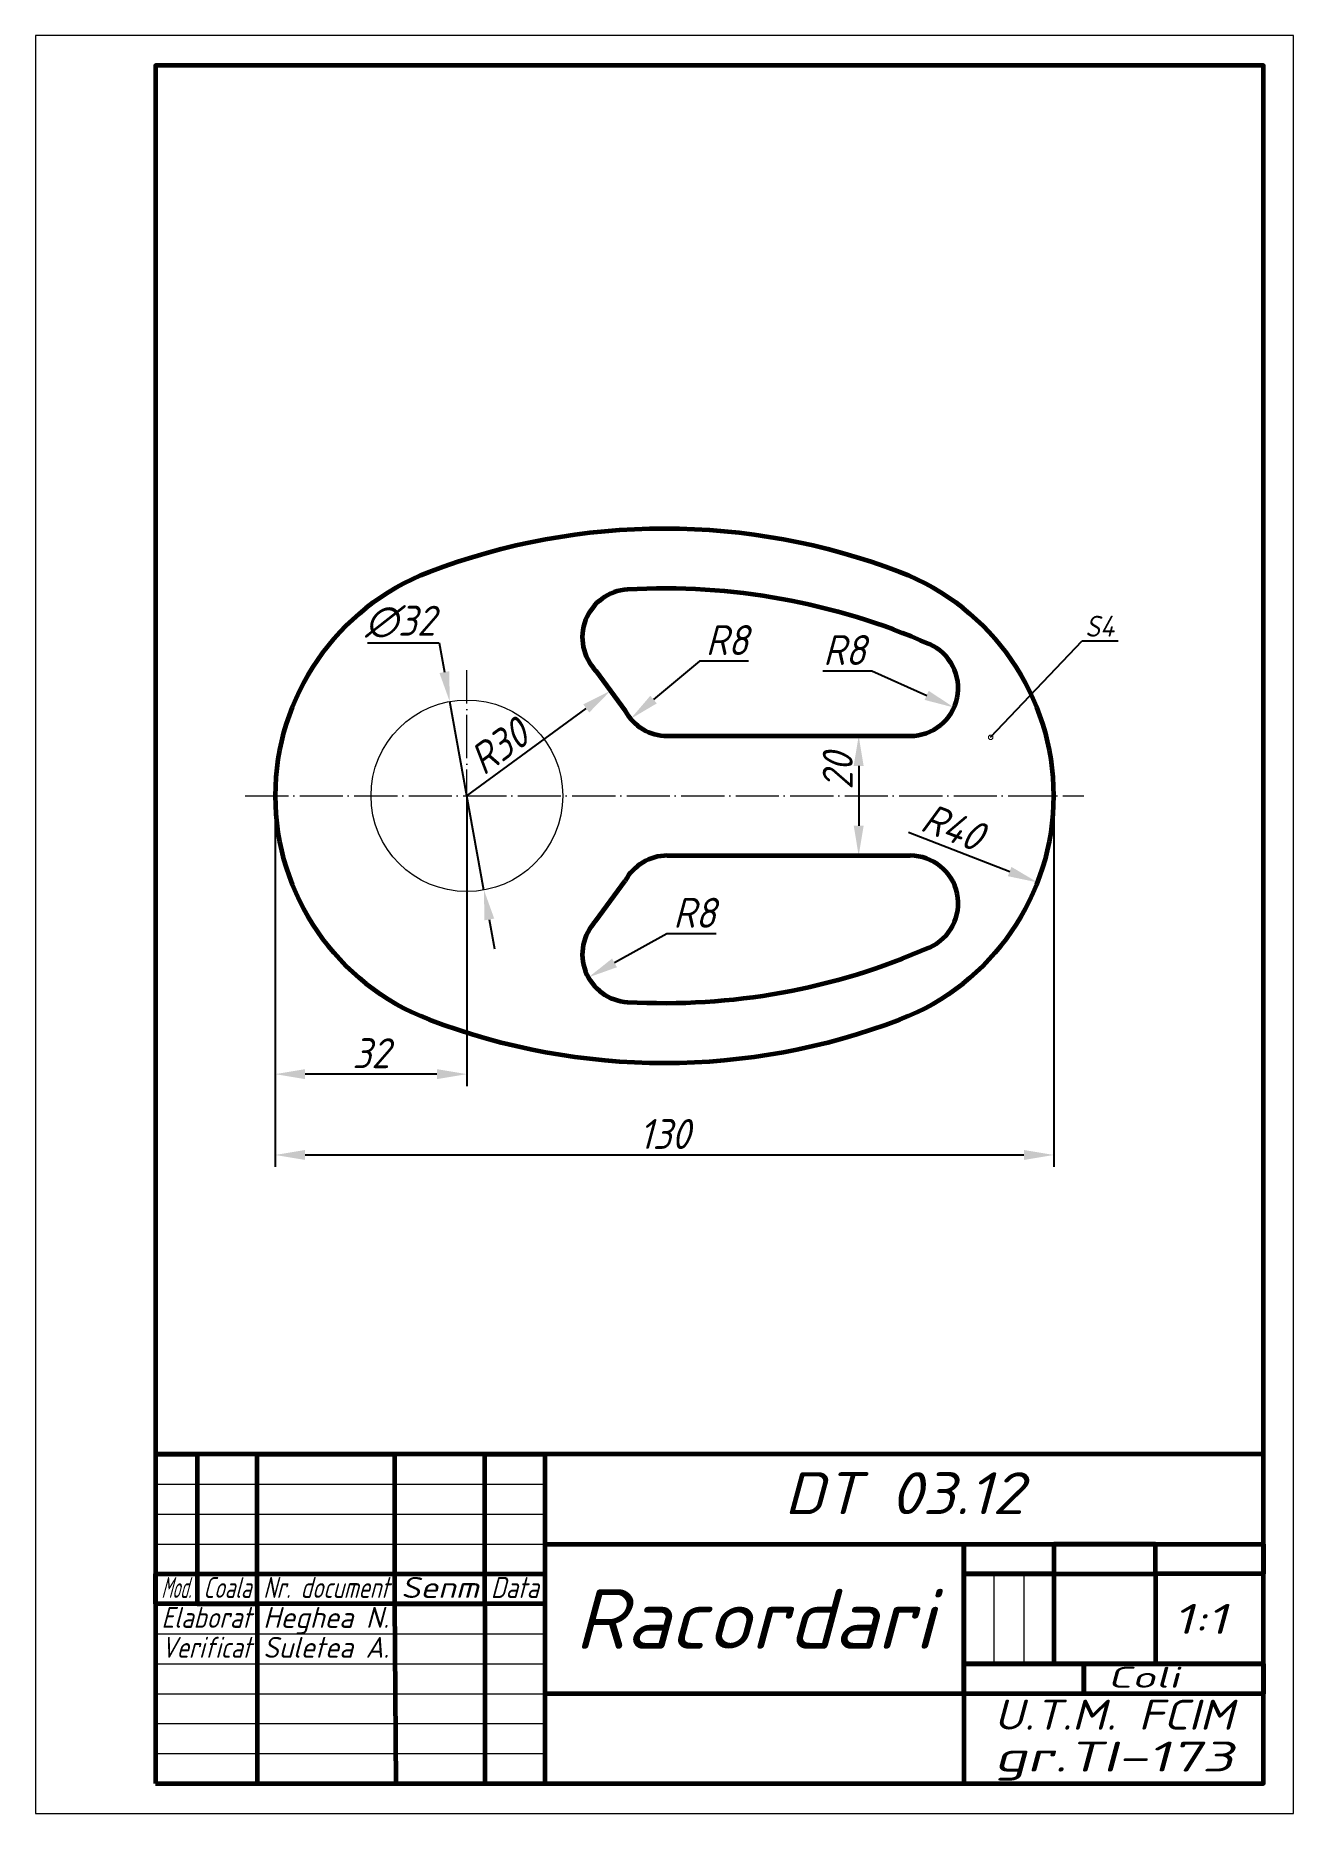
# Model space of a CAD drawing. Header units: millimetres. Extents: x 0 to 210, y 0 to 297.
import ezdxf
from ezdxf import colors
from ezdxf.entities.mleader import LeaderData, LeaderLine
from ezdxf.enums import TextEntityAlignment as Align
from ezdxf.math import Vec2, Vec3

# ---------------------------------------------------------------- set-up
doc = ezdxf.new("R2010")
doc.units = ezdxf.units.MM
doc.header["$LTSCALE"] = 0.3
doc.linetypes.add('ACAD_ISO04W100', pattern=[30, 24, -3, 0, -3])
for name, color, linetype, lineweight in [('Axe', 151, 'ACAD_ISO04W100', 20), ('Contur', 20, 'Continuous', 60), ('Cote', 92, 'Continuous', 20), ('Subțire', 51, 'Continuous', 20), ('Text10', 7, 'Continuous', 100), ('Text3.5', 7, 'Continuous', 35), ('Text5', 7, 'Continuous', 50), ('text7', 7, 'Continuous', 70)]:
    doc.layers.add(name, color=color, linetype=linetype, lineweight=lineweight)
doc.styles.get("Standard").update_dxf_attribs({"font": 'isocp.shx', "oblique": 15})
doc.dimstyles.new('Hejea-NORMA-2017', dxfattribs={"dimtxt": 5, "dimasz": 5, "dimexe": 2, "dimexo": 0, "dimgap": 1, "dimtad": 1, "dimtoh": 1, "dimdec": 0, "dimtxsty": 'Standard', "dimcen": 2.5, "dimadec": 0, "dimazin": 0, "dimtp": 0.05, "dimtm": 0.05, "dimtfac": 1, "dimtdec": 0, "dimtmove": 0, "dimatfit": 3, "dimldrblk": 'DOTSMALL', "dimfxl": 1, "dimlwd": 25, "dimlwe": 25, "dimarcsym": 0})

# ---------------------------------------------------------------- blocks, each defined once
blk = doc.blocks.new('*D25')
at = {"layer": 'Cote', "color": 0, "lineweight": 25, "transparency": 16777216}
for p, q in [((40, 170), (40, 108)), ((170, 170), (170, 108)), ((45, 110), (165, 110))]:
    blk.add_line(p, q, dxfattribs=at)
at = {"layer": 'Cote', "color": 0, "transparency": 16777216}
for points in [[(45, 110.83), (45, 109.17), (40, 110)], [(165, 110.83), (165, 109.17), (170, 110)]]:
    blk.add_solid(points, dxfattribs=at)
at = {"layer": 'Defpoints', "color": 0, "transparency": 16777216}
for p in [(40, 170), (170, 170), (170, 110)]:
    blk.add_point(p, dxfattribs=at)
at = {"layer": 'Cote', "color": 0, "transparency": 16777216, "insert": (105, 113.5), "char_height": 5, "attachment_point": 5}
blk.add_mtext('130', dxfattribs=at)
blk = doc.blocks.new('_DotSmall')
at = {"color": 0, "linetype": 'ByBlock', "const_width": 0.5}
blk.add_lwpolyline([(-0.0625, 0, 1), (0.0625, 0, 1)], format="xyb", close=True, dxfattribs=at)
blk = doc.blocks.new('*D28')
at = {"layer": 'Cote', "color": 0, "lineweight": 25, "transparency": 16777216}
for p, q in [((55.39, 195.58), (67.36, 195.58)), ((67.36, 195.58), (68.25, 190.66)), ((74.86, 154.26), (69.14, 185.74)), ((75.75, 149.34), (76.64, 144.42))]:
    blk.add_line(p, q, dxfattribs=at)
at = {"layer": 'Cote', "color": 0, "transparency": 16777216}
for points in [[(69.07, 190.81), (67.43, 190.51), (69.14, 185.74)], [(76.57, 149.49), (74.93, 149.19), (74.86, 154.26)]]:
    blk.add_solid(points, dxfattribs=at)
at = {"layer": 'Defpoints', "color": 0, "transparency": 16777216}
for p in [(69.14, 185.74), (74.86, 154.26)]:
    blk.add_point(p, dxfattribs=at)
at = {"layer": 'Cote', "color": 0, "transparency": 16777216, "insert": (60.88, 199.08), "char_height": 5, "attachment_point": 5}
blk.add_mtext('∅32', dxfattribs=at)
blk = doc.blocks.new('*D30')
at = {"layer": 'Cote', "color": 0, "lineweight": 25, "transparency": 16777216}
for p, q in [((105.4, 146.95), (96.66, 142.09)), ((113.6, 146.95), (105.4, 146.95))]:
    blk.add_line(p, q, dxfattribs=at)
at = {"layer": 'Cote', "color": 0, "transparency": 16777216}
blk.add_solid([(96.25, 142.81), (97.06, 141.36), (92.29, 139.66)], dxfattribs=at)
at = {"layer": 'Defpoints', "color": 0, "transparency": 16777216}
for p in [(99.28, 143.54), (92.29, 139.66)]:
    blk.add_point(p, dxfattribs=at)
at = {"layer": 'Cote', "color": 0, "transparency": 16777216, "insert": (110, 150.45), "char_height": 5, "attachment_point": 5}
blk.add_mtext('R8', dxfattribs=at)
blk = doc.blocks.new('*D31')
at = {"layer": 'Cote', "color": 0, "lineweight": 25, "transparency": 16777216}
for p, q in [((137.53, 180), (135.42, 180)), ((137.42, 175), (137.42, 165)), ((137.53, 160), (135.42, 160))]:
    blk.add_line(p, q, dxfattribs=at)
at = {"layer": 'Cote', "color": 0, "transparency": 16777216}
for points in [[(136.59, 175), (138.25, 175), (137.42, 180)], [(136.59, 165), (138.25, 165), (137.42, 160)]]:
    blk.add_solid(points, dxfattribs=at)
at = {"layer": 'Defpoints', "color": 0, "transparency": 16777216}
for p in [(137.53, 180), (137.42, 160), (137.53, 160)]:
    blk.add_point(p, dxfattribs=at)
at = {"layer": 'Cote', "color": 0, "transparency": 16777216, "insert": (133.92, 174.1), "char_height": 5, "attachment_point": 5, "rotation": 90}
blk.add_mtext('20', dxfattribs=at)
blk = doc.blocks.new('*D32')
at = {"layer": 'Cote', "color": 0, "lineweight": 25, "transparency": 16777216}
for p, q in [((131.43, 190.85), (139.64, 190.85)), ((139.64, 190.85), (148.77, 186.78))]:
    blk.add_line(p, q, dxfattribs=at)
at = {"layer": 'Cote', "color": 0, "transparency": 16777216}
blk.add_solid([(149.11, 187.54), (148.43, 186.02), (153.34, 184.74)], dxfattribs=at)
at = {"layer": 'Defpoints', "color": 0, "transparency": 16777216}
for p in [(146.03, 188), (153.34, 184.74)]:
    blk.add_point(p, dxfattribs=at)
at = {"layer": 'Cote', "color": 0, "transparency": 16777216, "insert": (135.04, 194.35), "char_height": 5, "attachment_point": 5}
blk.add_mtext('R8', dxfattribs=at)
blk = doc.blocks.new('*D33')
at = {"layer": 'Cote', "color": 0, "lineweight": 25, "transparency": 16777216}
for p, q in [((110.82, 192.51), (103.17, 186.07)), ((119.03, 192.51), (110.82, 192.51))]:
    blk.add_line(p, q, dxfattribs=at)
at = {"layer": 'Cote', "color": 0, "transparency": 16777216}
blk.add_solid([(102.63, 186.71), (103.71, 185.43), (99.34, 182.85)], dxfattribs=at)
at = {"layer": 'Defpoints', "color": 0, "transparency": 16777216}
for p in [(105.47, 188), (99.34, 182.85)]:
    blk.add_point(p, dxfattribs=at)
at = {"layer": 'Cote', "color": 0, "transparency": 16777216, "insert": (115.43, 196.01), "char_height": 5, "attachment_point": 5}
blk.add_mtext('R8', dxfattribs=at)
blk = doc.blocks.new('*D34')
at = {"layer": 'Cote', "color": 0, "lineweight": 25, "transparency": 16777216}
for p, q in [((40, 170), (40, 121.5)), ((72, 170), (72, 121.5)), ((67, 123.5), (45, 123.5))]:
    blk.add_line(p, q, dxfattribs=at)
at = {"layer": 'Cote', "color": 0, "transparency": 16777216}
for points in [[(45, 124.34), (45, 122.67), (40, 123.5)], [(67, 124.34), (67, 122.67), (72, 123.5)]]:
    blk.add_solid(points, dxfattribs=at)
at = {"layer": 'Defpoints', "color": 0, "transparency": 16777216}
for p in [(40, 170), (72, 170), (40, 123.5)]:
    blk.add_point(p, dxfattribs=at)
at = {"layer": 'Cote', "color": 0, "transparency": 16777216, "insert": (56, 127), "char_height": 5, "attachment_point": 5}
blk.add_mtext('32', dxfattribs=at)
blk = doc.blocks.new('*D35')
at = {"layer": 'Cote', "color": 0, "lineweight": 25, "transparency": 16777216}
for p, q in [((95.98, 187.55), (94.8, 189.16)), ((72, 170), (91.94, 184.6))]:
    blk.add_line(p, q, dxfattribs=at)
at = {"layer": 'Cote', "color": 0, "transparency": 16777216}
blk.add_solid([(91.45, 185.27), (92.44, 183.92), (95.98, 187.55)], dxfattribs=at)
at = {"layer": 'Defpoints', "color": 0, "transparency": 16777216}
for p in [(95.98, 187.55), (95.98, 187.55), (72, 170)]:
    blk.add_point(p, dxfattribs=at)
at = {"layer": 'Cote', "color": 0, "transparency": 16777216, "insert": (77.33, 178.23), "char_height": 5, "attachment_point": 5, "rotation": 36.1986}
blk.add_mtext('R30', dxfattribs=at)
blk = doc.blocks.new('_None')
blk = doc.blocks.new('*D38')
at = {"layer": 'Cote', "color": 0, "lineweight": 25, "transparency": 16777216}
blk.add_line((145.72, 163.9), (162.63, 157.34), dxfattribs=at)
at = {"layer": 'Cote', "color": 0, "transparency": 16777216}
blk.add_solid([(162.93, 158.12), (162.33, 156.57), (167.29, 155.53)], dxfattribs=at)
at = {"layer": 'Defpoints', "color": 0, "transparency": 16777216}
for p in [(130, 170), (167.29, 155.53)]:
    blk.add_point(p, dxfattribs=at)
at = {"layer": 'Cote', "color": 0, "transparency": 16777216, "insert": (153.11, 164.79), "char_height": 5, "attachment_point": 5, "rotation": 338.7981}
blk.add_mtext('R40', dxfattribs=at)

msp = doc.modelspace()

# ---------------------------------------------------------------- linework, layer by layer
at = {"layer": 'Axe'}
for p, q in [((72, 149), (72, 191)), ((35, 170), (175, 170))]:
    msp.add_line(p, q, dxfattribs=at)
at = {"layer": 'Contur'}
for p, q in [((93.54, 190.89), (98.42, 184.21)), ((105.47, 180), (146.03, 180)), ((105.47, 160), (146.03, 160)), ((93.54, 149.11), (98.42, 155.79)), ((20, 60), (27, 60)), ((27, 60), (27, 35)), ((37, 35), (37, 60)), ((37, 60), (60, 60)), ((60, 35), (60, 60)), ((75, 35), (75, 60)), ((75, 60), (85, 60)), ((85, 60), (85, 40)), ((20, 53), (20, 28)), ((85, 45), (205, 45)), ((155, 40), (155, 45)), ((155, 45), (155, 40)), ((187, 45), (170, 45)), ((170, 45), (170, 40)), ((187, 40), (187, 45)), ((205, 45), (205, 40)), ((20, 35), (20, 40)), ((20, 40), (85, 40)), ((85, 40), (85, 35)), ((170, 40), (155, 40)), ((155, 40), (187, 40)), ((155, 25), (155, 40)), ((155, 40), (155, 25)), ((170, 40), (170, 25)), ((205, 40), (187, 40)), ((187, 40), (187, 25)), ((27, 35), (20, 35)), ((85, 35), (27, 35)), ((27, 35), (37, 35)), ((37, 35), (37, 5)), ((60, 35), (75, 35)), ((60.21, 5), (60, 35)), ((60, 35), (75, 35)), ((75, 35), (75, 5)), ((85, 35), (85, 5)), ((187, 25), (155, 25)), ((155, 25), (205, 25)), ((155, 20), (155, 25)), ((155, 25), (155, 20)), ((170, 25), (205, 25)), ((205, 25), (171, 25)), ((175, 20), (175, 25)), ((175, 25), (175, 20)), ((205, 25), (205, 20)), ((155, 20), (85, 20)), ((175, 20), (155, 20)), ((155.01, 5), (155.01, 20)), ((205, 20), (175, 20)), ((37, 5), (60.21, 5)), ((75, 5), (155.01, 5))]:
    msp.add_line(p, q, dxfattribs=at)
for points in [[(20, 5), (205, 5), (205, 292), (20, 292)], [(20, 5), (205, 5), (205, 60), (20, 60)]]:
    msp.add_lwpolyline(points, close=True, dxfattribs=at)
for centre, radius, start, end in [((105, 104.62), 110, 69.0752, 110.9248), ((80, 170), 40, 110.9248, 249.0752), ((130, 170), 40, 290.9248, 69.0752), ((99.28, 196.46), 8, 93.2159, 224.1235), ((105, 94.62), 110, 66.2803, 93.2159), ((146.03, 188), 8, 270, 66.2803), ((105.47, 188), 8, 208.2737, 270), ((105.47, 152), 8, 90, 151.7263), ((146.03, 152), 8, 293.7197, 90), ((99.28, 143.54), 8, 135.8765, 266.7841), ((105, 245.38), 110, 266.7841, 293.7197), ((105, 235.38), 110, 249.0752, 290.9248)]:
    msp.add_arc(centre, radius, start, end, dxfattribs=at)
at = {"layer": 'Subțire'}
for p, q in [((20, 55), (85, 55)), ((20, 50), (85, 50)), ((20, 45), (85, 45)), ((160, 40), (160, 25)), ((165, 40), (165, 25)), ((20, 30), (85, 30)), ((20, 25), (85, 25)), ((20, 20), (85, 20)), ((20, 15), (85, 15)), ((20, 10), (85, 10))]:
    msp.add_line(p, q, dxfattribs=at)
msp.add_lwpolyline([(0, 0), (210, 0), (210, 297), (0, 297)], close=True, dxfattribs=at)
msp.add_circle((72, 170), 16, dxfattribs=at)

# ---------------------------------------------------------------- texts
at = {"layer": 'Text10', "oblique": 15, "width": 1.081081}
msp.add_text('Racordari', height=10, dxfattribs=at).set_placement((90, 27.5), (150, 27.5), align=Align.FIT)
at = {"layer": 'Text3.5', "oblique": 15}
for s, width, p, p2 in [('Mod.', 0.58309, (21, 36), (26, 36)), ('Coala', 0.740614, (28, 36), (36, 36)), ('Nr. document', 0.794702, (38, 36), (59, 36)), ('Senm', 1.243799, (61, 36), (74, 36)), ('Data', 0.850896, (76, 36), (84, 36)), ('Elaborat', 0.865801, (21, 31), (36, 31)), ('Heghea N.', 1.061947, (38, 31), (59, 31)), ('Verificat', 0.832178, (21, 26), (36, 26)), ('Suletea A.', 0.991736, (38, 26), (59, 26)), ('Coli', 1.758242, (179, 21), (191, 21))]:
    msp.add_text(s, height=3.5, dxfattribs=dict(at, width=width)).set_placement(p, p2, align=Align.FIT)
at = {"layer": 'Text5', "oblique": 15}
for s, width, p, p2 in [('1:1', 1.565217, (190, 30), (199, 30)), ('U.T.M. FCIM', 1.28, (160, 14), (200, 14)), ('gr.TI-173', 1.541004, (160, 7), (200, 7))]:
    msp.add_text(s, height=5, dxfattribs=dict(at, width=width)).set_placement(p, p2, align=Align.FIT)
at = {"layer": 'text7', "oblique": 15, "width": 1.187987}
msp.add_text('DT 03.12', height=7, dxfattribs=at).set_placement((125, 50), (165, 50), align=Align.FIT)

# ---------------------------------------------------------------- dimensions: what is measured, and where the dimension line sits
at = {"layer": 'Cote'}
dim = msp.add_diameter_dim_2p(p1=(74.86, 154.26), p2=(69.14, 185.74), dimstyle='Hejea-NORMA-2017', override={"dimexe": 2, "dimzin": 8, "dimcen": 2.5}, dxfattribs=at)
dim.commit()
dim.dimension.update_dxf_attribs({"geometry": '*D28', "text_midpoint": (60.88, 195.58), "dimtype": 163})
for center, mpoint, picture, middle in [((105.47, 188), (99.34, 182.85), '*D33', (115.43, 192.51)), ((146.03, 188), (153.34, 184.74), '*D32', (135.04, 190.85)), ((130, 170), (167.29, 155.53), '*D38', (151.84, 161.53)), ((99.28, 143.54), (92.29, 139.66), '*D30', (110, 146.95))]:
    dim = msp.add_radius_dim(center=center, mpoint=mpoint, dimstyle='Hejea-NORMA-2017', dxfattribs=at)
    dim.commit()
    dim.dimension.update_dxf_attribs({"geometry": picture, "text_midpoint": middle, "dimtype": 164})
dim = msp.add_linear_dim(base=(95.98, 187.55), p1=(72, 170), p2=(95.98, 187.55), angle=36.1986, text='R<>', dimstyle='Hejea-NORMA-2017', override={"dimblk1": 'None', "dimsah": 1, "dimse1": 1, "dimse2": 0}, dxfattribs=at)
dim.commit()
dim.dimension.update_dxf_attribs({"geometry": '*D35', "text_midpoint": (79.39, 175.41), "dimtype": 161})
dim = msp.add_linear_dim(base=(137.42, 160), p1=(137.53, 180), p2=(137.53, 160), angle=90, dimstyle='Hejea-NORMA-2017', dxfattribs=at)
dim.commit()
dim.dimension.update_dxf_attribs({"geometry": '*D31', "text_midpoint": (137.42, 174.1), "dimtype": 160})
for base, p1, p2, picture, middle in [((170, 110), (40, 170), (170, 170), '*D25', (105, 113.5)), ((40, 123.5), (72, 170), (40, 170), '*D34', (56, 127))]:
    dim = msp.add_linear_dim(base=base, p1=p1, p2=p2, dimstyle='Hejea-NORMA-2017', dxfattribs=at)
    dim.commit()
    dim.dimension.update_dxf_attribs({"geometry": picture, "text_midpoint": middle})

# ---------------------------------------------------------------- leaders
ml = msp.add_multileader_mtext('Standard', dxfattribs=at)
ml.set_content('S4', color=256)
ml.set_leader_properties()
ml.set_arrow_properties(name='DOTSMALL')
ml.build(insert=Vec2(0, 0))
ml.multileader.update_dxf_attribs({"text_left_attachment_type": 6, "text_right_attachment_type": 6, "dogleg_length": 0.36, "arrow_head_size": 1.5})
ctx = ml.context
ctx.base_point, ctx.char_height, ctx.arrow_head_size, ctx.landing_gap_size, ctx.plane_origin = Vec3(175.11, 195.88), 3.5, 1.5, 0.09, Vec3(159.45, 179.77)
ctx.left_attachment, ctx.right_attachment = 6, 6
notes = []
notes.append((ctx, [(0, (1, 1, 0), (174.75, 195.88), (1, 0), 0.36, [(0, [(159.45, 179.77)], 0, [])])]))
ctx.mtext.insert, ctx.mtext.flow_direction = Vec3(175.2, 200.08), 5
for ctx, leaders in notes:
    for number, flags, end, landing, length, lines in leaders:
        leader = LeaderData()
        leader.index, (leader.has_last_leader_line, leader.has_dogleg_vector, leader.attachment_direction) = number, flags
        leader.last_leader_point, leader.dogleg_vector, leader.dogleg_length = Vec3(end), Vec3(landing), length
        for number, points, colour, breaks in lines:
            line = LeaderLine()
            line.index, line.vertices, line.color, line.breaks = number, Vec3.list(points), colors.encode_raw_color(colour), breaks
            leader.lines.append(line)
        ctx.leaders.append(leader)

doc.saveas('drawing.dxf')
